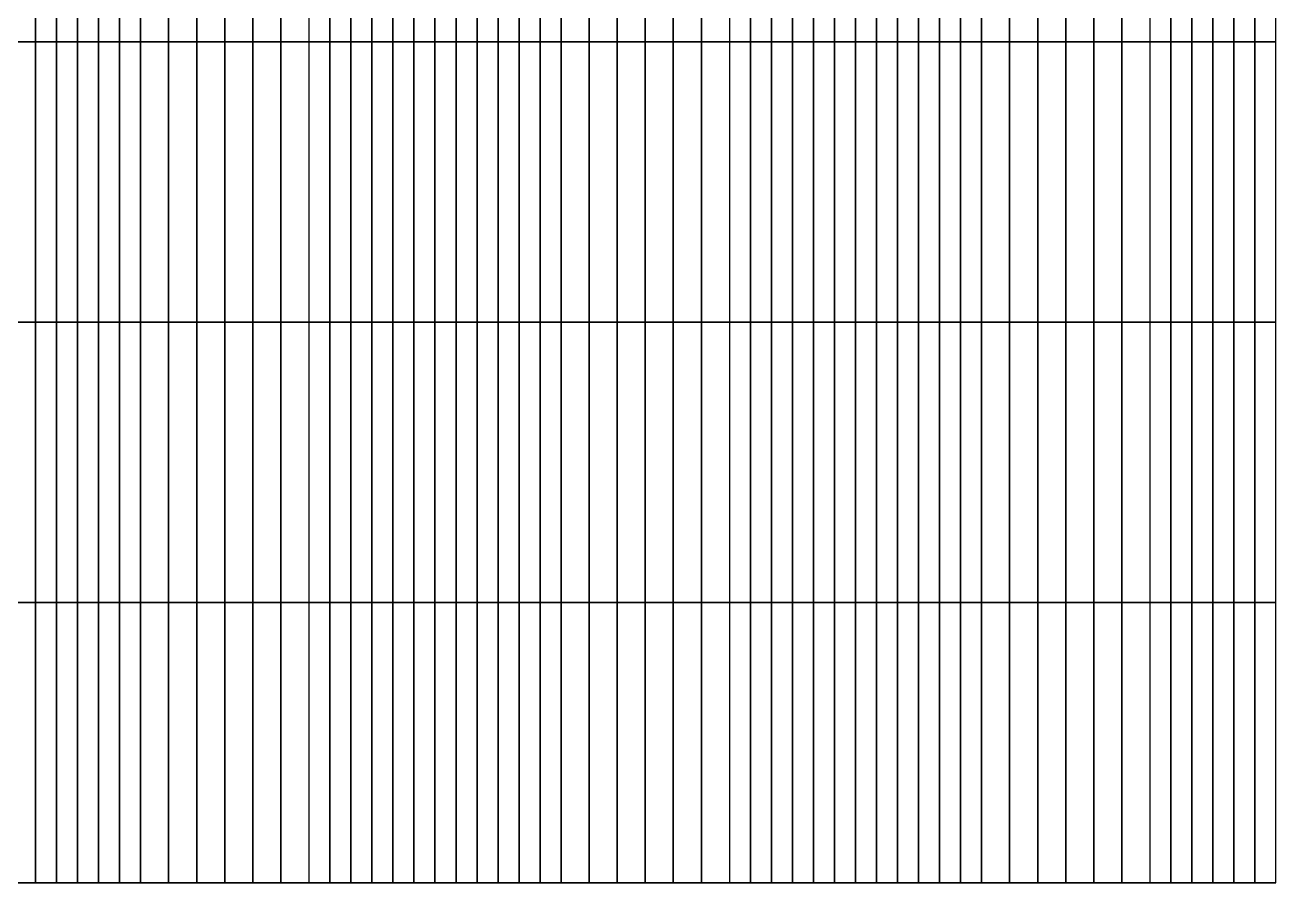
# Model space of a CAD drawing. Header units: inches. Extents: x 0 to 25, y 0 to 20.
# Drawn here: x 10.13 to 25, y 0 to 10.2 of the extents above; entities that cross this region are included whole.
import ezdxf

# ---------------------------------------------------------------- set-up
doc = ezdxf.new("R2010")
doc.units = ezdxf.units.IN
doc.header["$MEASUREMENT"] = 0
for name, color, linetype in [('Beam', 2, 'Continuous'), ('Col', 3, 'Continuous'), ('Dia', 5, 'Continuous'), ('plate', 1, 'Continuous')]:
    doc.layers.add(name, color=color, linetype=linetype)

msp = doc.modelspace()

# ---------------------------------------------------------------- linework, layer by layer
at = {"layer": 'Beam', "extrusion": (1e-16, 1, 4e-16)}
for p, q in [((15, 20, 12), (15, 0, 12)), ((20, 20, 12), (20, 0, 12))]:
    msp.add_line(p, q, dxfattribs=at)
at = {"layer": 'Beam', "extrusion": (1, -6e-16, 4e-16)}
msp.add_line((25, 0, 12), (25, 20, 12), dxfattribs=at)
at = {"layer": 'Col', "extrusion": (4e-16, 1, 7e-16)}
for p, q in [((15, 0, 12), (15, 0, 6)), ((20, 0, 12), (20, 0, 6)), ((25, 0, 6), (25, 0, 12))]:
    msp.add_line(p, q, dxfattribs=at)
at = {"layer": 'Dia'}
for points in [[(10, 0, 12), (10.833, 0, 12), (11.026, 0, 12.169), (10.25, 0, 12.169)], [(10.25, 0, 12.169), (11.026, 0, 12.169), (11.187, 0, 12.337), (10.5, 0, 12.337)], [(10.5, 0, 12.337), (11.187, 0, 12.337), (11.333, 0, 12.506), (10.75, 0, 12.506)], [(10.75, 0, 12.506), (11.333, 0, 12.506), (11.479, 0, 12.675), (11, 0, 12.675)], [(10.833, 0, 12), (11.667, 0, 12), (11.771, 0, 12.169), (11.026, 0, 12.169)], [(11, 0, 12.675), (11.479, 0, 12.675), (11.641, 0, 12.843), (11.25, 0, 12.843)], [(11.026, 0, 12.169), (11.771, 0, 12.169), (11.85, 0, 12.337), (11.187, 0, 12.337)], [(11.187, 0, 12.337), (11.85, 0, 12.337), (11.917, 0, 12.506), (11.333, 0, 12.506)], [(11.25, 0, 12.843), (11.641, 0, 12.843), (11.833, 0, 13.012), (11.5, 0, 13.012)], [(11.333, 0, 12.506), (11.917, 0, 12.506), (11.984, 0, 12.675), (11.479, 0, 12.675)], [(11.479, 0, 12.675), (11.984, 0, 12.675), (12.063, 0, 12.843), (11.641, 0, 12.843)], [(11.641, 0, 12.843), (12.063, 0, 12.843), (12.167, 0, 13.012), (11.833, 0, 13.012)], [(11.667, 0, 12), (12.5, 0, 12), (12.5, 0, 12.169), (11.771, 0, 12.169)], [(11.771, 0, 12.169), (12.5, 0, 12.169), (12.5, 0, 12.337), (11.85, 0, 12.337)], [(11.85, 0, 12.337), (12.5, 0, 12.337), (12.5, 0, 12.506), (11.917, 0, 12.506)], [(11.917, 0, 12.506), (12.5, 0, 12.506), (12.5, 0, 12.675), (11.984, 0, 12.675)], [(11.984, 0, 12.675), (12.5, 0, 12.675), (12.5, 0, 12.843), (12.063, 0, 12.843)], [(12.063, 0, 12.843), (12.5, 0, 12.843), (12.5, 0, 13.012), (12.167, 0, 13.012)], [(12.5, 0, 12.506), (13.083, 0, 12.506), (13.016, 0, 12.675), (12.5, 0, 12.675)], [(12.5, 0, 12.675), (13.016, 0, 12.675), (12.937, 0, 12.843), (12.5, 0, 12.843)], [(12.5, 0, 12.843), (12.937, 0, 12.843), (12.833, 0, 13.012), (12.5, 0, 13.012)], [(12.937, 0, 12.843), (13.359, 0, 12.843), (13.167, 0, 13.012), (12.833, 0, 13.012)], [(13.016, 0, 12.675), (13.521, 0, 12.675), (13.359, 0, 12.843), (12.937, 0, 12.843)], [(13.083, 0, 12.506), (13.667, 0, 12.506), (13.521, 0, 12.675), (13.016, 0, 12.675)], [(13.359, 0, 12.843), (13.75, 0, 12.843), (13.5, 0, 13.012), (13.167, 0, 13.012)], [(13.521, 0, 12.675), (14, 0, 12.675), (13.75, 0, 12.843), (13.359, 0, 12.843)], [(13.667, 0, 12.506), (14.25, 0, 12.506), (14, 0, 12.675), (13.521, 0, 12.675)], [(13.813, 0, 12.337), (14.5, 0, 12.337), (14.25, 0, 12.506), (13.667, 0, 12.506)], [(15, 0, 12), (15.833, 0, 12), (16.026, 0, 12.169), (15.25, 0, 12.169)], [(15.25, 0, 12.169), (16.026, 0, 12.169), (16.187, 0, 12.337), (15.5, 0, 12.337)], [(15.5, 0, 12.337), (16.187, 0, 12.337), (16.333, 0, 12.506), (15.75, 0, 12.506)], [(15.75, 0, 12.506), (16.333, 0, 12.506), (16.479, 0, 12.675), (16, 0, 12.675)], [(15.833, 0, 12), (16.667, 0, 12), (16.771, 0, 12.169), (16.026, 0, 12.169)], [(16, 0, 12.675), (16.479, 0, 12.675), (16.641, 0, 12.843), (16.25, 0, 12.843)], [(16.026, 0, 12.169), (16.771, 0, 12.169), (16.85, 0, 12.337), (16.187, 0, 12.337)], [(16.187, 0, 12.337), (16.85, 0, 12.337), (16.917, 0, 12.506), (16.333, 0, 12.506)], [(16.25, 0, 12.843), (16.641, 0, 12.843), (16.833, 0, 13.012), (16.5, 0, 13.012)], [(16.333, 0, 12.506), (16.917, 0, 12.506), (16.984, 0, 12.675), (16.479, 0, 12.675)], [(16.479, 0, 12.675), (16.984, 0, 12.675), (17.063, 0, 12.843), (16.641, 0, 12.843)], [(16.641, 0, 12.843), (17.063, 0, 12.843), (17.167, 0, 13.012), (16.833, 0, 13.012)], [(16.667, 0, 12), (17.5, 0, 12), (17.5, 0, 12.169), (16.771, 0, 12.169)], [(16.771, 0, 12.169), (17.5, 0, 12.169), (17.5, 0, 12.337), (16.85, 0, 12.337)], [(16.85, 0, 12.337), (17.5, 0, 12.337), (17.5, 0, 12.506), (16.917, 0, 12.506)], [(16.917, 0, 12.506), (17.5, 0, 12.506), (17.5, 0, 12.675), (16.984, 0, 12.675)], [(16.984, 0, 12.675), (17.5, 0, 12.675), (17.5, 0, 12.843), (17.063, 0, 12.843)], [(17.063, 0, 12.843), (17.5, 0, 12.843), (17.5, 0, 13.012), (17.167, 0, 13.012)], [(17.5, 0, 12.506), (18.083, 0, 12.506), (18.016, 0, 12.675), (17.5, 0, 12.675)], [(17.5, 0, 12.675), (18.016, 0, 12.675), (17.937, 0, 12.843), (17.5, 0, 12.843)], [(17.5, 0, 12.843), (17.937, 0, 12.843), (17.833, 0, 13.012), (17.5, 0, 13.012)], [(17.937, 0, 12.843), (18.359, 0, 12.843), (18.167, 0, 13.012), (17.833, 0, 13.012)], [(18.016, 0, 12.675), (18.521, 0, 12.675), (18.359, 0, 12.843), (17.937, 0, 12.843)], [(18.083, 0, 12.506), (18.667, 0, 12.506), (18.521, 0, 12.675), (18.016, 0, 12.675)], [(18.359, 0, 12.843), (18.75, 0, 12.843), (18.5, 0, 13.012), (18.167, 0, 13.012)], [(18.521, 0, 12.675), (19, 0, 12.675), (18.75, 0, 12.843), (18.359, 0, 12.843)], [(18.667, 0, 12.506), (19.25, 0, 12.506), (19, 0, 12.675), (18.521, 0, 12.675)], [(18.813, 0, 12.337), (19.5, 0, 12.337), (19.25, 0, 12.506), (18.667, 0, 12.506)], [(20.75, 0, 12.506), (21.333, 0, 12.506), (21.479, 0, 12.675), (21, 0, 12.675)], [(21, 0, 12.675), (21.479, 0, 12.675), (21.641, 0, 12.843), (21.25, 0, 12.843)], [(21.25, 0, 12.843), (21.641, 0, 12.843), (21.833, 0, 13.012), (21.5, 0, 13.012)], [(21.333, 0, 12.506), (21.917, 0, 12.506), (21.984, 0, 12.675), (21.479, 0, 12.675)], [(21.479, 0, 12.675), (21.984, 0, 12.675), (22.063, 0, 12.843), (21.641, 0, 12.843)], [(21.641, 0, 12.843), (22.063, 0, 12.843), (22.167, 0, 13.012), (21.833, 0, 13.012)], [(21.917, 0, 12.506), (22.5, 0, 12.506), (22.5, 0, 12.675), (21.984, 0, 12.675)], [(21.984, 0, 12.675), (22.5, 0, 12.675), (22.5, 0, 12.843), (22.063, 0, 12.843)], [(22.063, 0, 12.843), (22.5, 0, 12.843), (22.5, 0, 13.012), (22.167, 0, 13.012)], [(22.5, 0, 12.506), (23.083, 0, 12.506), (23.016, 0, 12.675), (22.5, 0, 12.675)], [(22.5, 0, 12.675), (23.016, 0, 12.675), (22.937, 0, 12.843), (22.5, 0, 12.843)], [(22.5, 0, 12.843), (22.937, 0, 12.843), (22.833, 0, 13.012), (22.5, 0, 13.012)], [(22.937, 0, 12.843), (23.359, 0, 12.843), (23.167, 0, 13.012), (22.833, 0, 13.012)], [(23.016, 0, 12.675), (23.521, 0, 12.675), (23.359, 0, 12.843), (22.937, 0, 12.843)], [(23.083, 0, 12.506), (23.667, 0, 12.506), (23.521, 0, 12.675), (23.016, 0, 12.675)], [(23.359, 0, 12.843), (23.75, 0, 12.843), (23.5, 0, 13.012), (23.167, 0, 13.012)], [(23.521, 0, 12.675), (24, 0, 12.675), (23.75, 0, 12.843), (23.359, 0, 12.843)], [(23.667, 0, 12.506), (24.25, 0, 12.506), (24, 0, 12.675), (23.521, 0, 12.675)], [(23.813, 0, 12.337), (24.5, 0, 12.337), (24.25, 0, 12.506), (23.667, 0, 12.506)], [(12.5, 0, 12), (13.333, 0, 12), (13.229, 0, 12.169), (12.5, 0, 12.169)], [(12.5, 0, 12.169), (13.229, 0, 12.169), (13.15, 0, 12.337), (12.5, 0, 12.337)], [(12.5, 0, 12.337), (13.15, 0, 12.337), (13.083, 0, 12.506), (12.5, 0, 12.506)], [(13.15, 0, 12.337), (13.813, 0, 12.337), (13.667, 0, 12.506), (13.083, 0, 12.506)], [(13.229, 0, 12.169), (13.974, 0, 12.169), (13.813, 0, 12.337), (13.15, 0, 12.337)], [(13.333, 0, 12), (14.167, 0, 12), (13.974, 0, 12.169), (13.229, 0, 12.169)], [(13.974, 0, 12.169), (14.75, 0, 12.169), (14.5, 0, 12.337), (13.813, 0, 12.337)], [(14.167, 0, 12), (15, 0, 12), (14.75, 0, 12.169), (13.974, 0, 12.169)], [(17.5, 0, 12), (18.333, 0, 12), (18.229, 0, 12.169), (17.5, 0, 12.169)], [(17.5, 0, 12.169), (18.229, 0, 12.169), (18.15, 0, 12.337), (17.5, 0, 12.337)], [(17.5, 0, 12.337), (18.15, 0, 12.337), (18.083, 0, 12.506), (17.5, 0, 12.506)], [(18.15, 0, 12.337), (18.813, 0, 12.337), (18.667, 0, 12.506), (18.083, 0, 12.506)], [(18.229, 0, 12.169), (18.974, 0, 12.169), (18.813, 0, 12.337), (18.15, 0, 12.337)], [(18.333, 0, 12), (19.167, 0, 12), (18.974, 0, 12.169), (18.229, 0, 12.169)], [(18.974, 0, 12.169), (19.75, 0, 12.169), (19.5, 0, 12.337), (18.813, 0, 12.337)], [(19.167, 0, 12), (20, 0, 12), (19.75, 0, 12.169), (18.974, 0, 12.169)], [(20, 0, 12), (20.833, 0, 12), (21.026, 0, 12.169), (20.25, 0, 12.169)], [(20.25, 0, 12.169), (21.026, 0, 12.169), (21.187, 0, 12.337), (20.5, 0, 12.337)], [(20.5, 0, 12.337), (21.187, 0, 12.337), (21.333, 0, 12.506), (20.75, 0, 12.506)], [(20.833, 0, 12), (21.667, 0, 12), (21.771, 0, 12.169), (21.026, 0, 12.169)], [(21.026, 0, 12.169), (21.771, 0, 12.169), (21.85, 0, 12.337), (21.187, 0, 12.337)], [(21.187, 0, 12.337), (21.85, 0, 12.337), (21.917, 0, 12.506), (21.333, 0, 12.506)], [(21.667, 0, 12), (22.5, 0, 12), (22.5, 0, 12.169), (21.771, 0, 12.169)], [(21.771, 0, 12.169), (22.5, 0, 12.169), (22.5, 0, 12.337), (21.85, 0, 12.337)], [(21.85, 0, 12.337), (22.5, 0, 12.337), (22.5, 0, 12.506), (21.917, 0, 12.506)], [(22.5, 0, 12), (23.333, 0, 12), (23.229, 0, 12.169), (22.5, 0, 12.169)], [(22.5, 0, 12.169), (23.229, 0, 12.169), (23.15, 0, 12.337), (22.5, 0, 12.337)], [(22.5, 0, 12.337), (23.15, 0, 12.337), (23.083, 0, 12.506), (22.5, 0, 12.506)], [(23.15, 0, 12.337), (23.813, 0, 12.337), (23.667, 0, 12.506), (23.083, 0, 12.506)], [(23.229, 0, 12.169), (23.974, 0, 12.169), (23.813, 0, 12.337), (23.15, 0, 12.337)], [(23.333, 0, 12), (24.167, 0, 12), (23.974, 0, 12.169), (23.229, 0, 12.169)], [(23.974, 0, 12.169), (24.75, 0, 12.169), (24.5, 0, 12.337), (23.813, 0, 12.337)], [(24.167, 0, 12), (25, 0, 12), (24.75, 0, 12.169), (23.974, 0, 12.169)]]:
    msp.add_3dface(points, dxfattribs=at)
at = {"layer": 'plate'}
for points in [[(10.25, 13.333, 12.169), (10.25, 10, 12.169), (10, 10, 12), (10, 13.333, 12)], [(10.5, 13.333, 12.337), (10.5, 10, 12.337), (10.25, 10, 12.169), (10.25, 13.333, 12.169)], [(10.75, 13.333, 12.506), (10.75, 10, 12.506), (10.5, 10, 12.337), (10.5, 13.333, 12.337)], [(11, 13.333, 12.675), (11, 10, 12.675), (10.75, 10, 12.506), (10.75, 13.333, 12.506)], [(11.25, 13.333, 12.843), (11.25, 10, 12.843), (11, 10, 12.675), (11, 13.333, 12.675)], [(11.5, 13.333, 13.012), (11.5, 10, 13.012), (11.25, 10, 12.843), (11.25, 13.333, 12.843)], [(11.833, 13.333, 13.012), (11.833, 10, 13.012), (11.5, 10, 13.012), (11.5, 13.333, 13.012)], [(12.167, 13.333, 13.012), (12.167, 10, 13.012), (11.833, 10, 13.012), (11.833, 13.333, 13.012)], [(12.5, 13.333, 13.012), (12.5, 10, 13.012), (12.167, 10, 13.012), (12.167, 13.333, 13.012)], [(12.833, 13.333, 13.012), (12.833, 10, 13.012), (12.5, 10, 13.012), (12.5, 13.333, 13.012)], [(13.167, 13.333, 13.012), (13.167, 10, 13.012), (12.833, 10, 13.012), (12.833, 13.333, 13.012)], [(13.5, 13.333, 13.012), (13.5, 10, 13.012), (13.167, 10, 13.012), (13.167, 13.333, 13.012)], [(13.5, 13.333, 13.012), (13.5, 10, 13.012), (13.75, 10, 12.843), (13.75, 13.333, 12.843)], [(13.75, 13.333, 12.843), (13.75, 10, 12.843), (14, 10, 12.675), (14, 13.333, 12.675)], [(14, 13.333, 12.675), (14, 10, 12.675), (14.25, 10, 12.506), (14.25, 13.333, 12.506)], [(14.25, 13.333, 12.506), (14.25, 10, 12.506), (14.5, 10, 12.337), (14.5, 13.333, 12.337)], [(14.5, 13.333, 12.337), (14.5, 10, 12.337), (14.75, 10, 12.169), (14.75, 13.333, 12.169)], [(14.75, 13.333, 12.169), (14.75, 10, 12.169), (15, 10, 12), (15, 13.333, 12)], [(15.25, 13.333, 12.169), (15.25, 10, 12.169), (15, 10, 12), (15, 13.333, 12)], [(15.5, 13.333, 12.337), (15.5, 10, 12.337), (15.25, 10, 12.169), (15.25, 13.333, 12.169)], [(15.75, 13.333, 12.506), (15.75, 10, 12.506), (15.5, 10, 12.337), (15.5, 13.333, 12.337)], [(16, 13.333, 12.675), (16, 10, 12.675), (15.75, 10, 12.506), (15.75, 13.333, 12.506)], [(16.25, 13.333, 12.843), (16.25, 10, 12.843), (16, 10, 12.675), (16, 13.333, 12.675)], [(16.5, 13.333, 13.012), (16.5, 10, 13.012), (16.25, 10, 12.843), (16.25, 13.333, 12.843)], [(16.833, 13.333, 13.012), (16.833, 10, 13.012), (16.5, 10, 13.012), (16.5, 13.333, 13.012)], [(17.167, 13.333, 13.012), (17.167, 10, 13.012), (16.833, 10, 13.012), (16.833, 13.333, 13.012)], [(17.5, 13.333, 13.012), (17.5, 10, 13.012), (17.167, 10, 13.012), (17.167, 13.333, 13.012)], [(17.833, 13.333, 13.012), (17.833, 10, 13.012), (17.5, 10, 13.012), (17.5, 13.333, 13.012)], [(18.167, 13.333, 13.012), (18.167, 10, 13.012), (17.833, 10, 13.012), (17.833, 13.333, 13.012)], [(18.5, 13.333, 13.012), (18.5, 10, 13.012), (18.167, 10, 13.012), (18.167, 13.333, 13.012)], [(18.5, 13.333, 13.012), (18.5, 10, 13.012), (18.75, 10, 12.843), (18.75, 13.333, 12.843)], [(18.75, 13.333, 12.843), (18.75, 10, 12.843), (19, 10, 12.675), (19, 13.333, 12.675)], [(19, 13.333, 12.675), (19, 10, 12.675), (19.25, 10, 12.506), (19.25, 13.333, 12.506)], [(19.25, 13.333, 12.506), (19.25, 10, 12.506), (19.5, 10, 12.337), (19.5, 13.333, 12.337)], [(19.5, 13.333, 12.337), (19.5, 10, 12.337), (19.75, 10, 12.169), (19.75, 13.333, 12.169)], [(19.75, 13.333, 12.169), (19.75, 10, 12.169), (20, 10, 12), (20, 13.333, 12)], [(20.25, 13.333, 12.169), (20.25, 10, 12.169), (20, 10, 12), (20, 13.333, 12)], [(20.5, 13.333, 12.337), (20.5, 10, 12.337), (20.25, 10, 12.169), (20.25, 13.333, 12.169)], [(20.75, 13.333, 12.506), (20.75, 10, 12.506), (20.5, 10, 12.337), (20.5, 13.333, 12.337)], [(21, 13.333, 12.675), (21, 10, 12.675), (20.75, 10, 12.506), (20.75, 13.333, 12.506)], [(21.25, 13.333, 12.843), (21.25, 10, 12.843), (21, 10, 12.675), (21, 13.333, 12.675)], [(21.5, 13.333, 13.012), (21.5, 10, 13.012), (21.25, 10, 12.843), (21.25, 13.333, 12.843)], [(21.833, 13.333, 13.012), (21.833, 10, 13.012), (21.5, 10, 13.012), (21.5, 13.333, 13.012)], [(22.167, 13.333, 13.012), (22.167, 10, 13.012), (21.833, 10, 13.012), (21.833, 13.333, 13.012)], [(22.5, 13.333, 13.012), (22.5, 10, 13.012), (22.167, 10, 13.012), (22.167, 13.333, 13.012)], [(22.833, 13.333, 13.012), (22.833, 10, 13.012), (22.5, 10, 13.012), (22.5, 13.333, 13.012)], [(23.167, 13.333, 13.012), (23.167, 10, 13.012), (22.833, 10, 13.012), (22.833, 13.333, 13.012)], [(23.5, 13.333, 13.012), (23.5, 10, 13.012), (23.167, 10, 13.012), (23.167, 13.333, 13.012)], [(23.5, 13.333, 13.012), (23.5, 10, 13.012), (23.75, 10, 12.843), (23.75, 13.333, 12.843)], [(23.75, 13.333, 12.843), (23.75, 10, 12.843), (24, 10, 12.675), (24, 13.333, 12.675)], [(24, 13.333, 12.675), (24, 10, 12.675), (24.25, 10, 12.506), (24.25, 13.333, 12.506)], [(24.25, 13.333, 12.506), (24.25, 10, 12.506), (24.5, 10, 12.337), (24.5, 13.333, 12.337)], [(24.5, 13.333, 12.337), (24.5, 10, 12.337), (24.75, 10, 12.169), (24.75, 13.333, 12.169)], [(24.75, 13.333, 12.169), (24.75, 10, 12.169), (25, 10, 12), (25, 13.333, 12)], [(10.25, 10, 12.169), (10.25, 6.667, 12.169), (10, 6.667, 12), (10, 10, 12)], [(10.5, 10, 12.337), (10.5, 6.667, 12.337), (10.25, 6.667, 12.169), (10.25, 10, 12.169)], [(10.75, 10, 12.506), (10.75, 6.667, 12.506), (10.5, 6.667, 12.337), (10.5, 10, 12.337)], [(11, 10, 12.675), (11, 6.667, 12.675), (10.75, 6.667, 12.506), (10.75, 10, 12.506)], [(11.25, 10, 12.843), (11.25, 6.667, 12.843), (11, 6.667, 12.675), (11, 10, 12.675)], [(11.5, 10, 13.012), (11.5, 6.667, 13.012), (11.25, 6.667, 12.843), (11.25, 10, 12.843)], [(11.833, 10, 13.012), (11.833, 6.667, 13.012), (11.5, 6.667, 13.012), (11.5, 10, 13.012)], [(12.167, 10, 13.012), (12.167, 6.667, 13.012), (11.833, 6.667, 13.012), (11.833, 10, 13.012)], [(12.5, 10, 13.012), (12.5, 6.667, 13.012), (12.167, 6.667, 13.012), (12.167, 10, 13.012)], [(12.833, 10, 13.012), (12.833, 6.667, 13.012), (12.5, 6.667, 13.012), (12.5, 10, 13.012)], [(13.167, 10, 13.012), (13.167, 6.667, 13.012), (12.833, 6.667, 13.012), (12.833, 10, 13.012)], [(13.5, 10, 13.012), (13.5, 6.667, 13.012), (13.167, 6.667, 13.012), (13.167, 10, 13.012)], [(13.5, 10, 13.012), (13.5, 6.667, 13.012), (13.75, 6.667, 12.843), (13.75, 10, 12.843)], [(13.75, 10, 12.843), (13.75, 6.667, 12.843), (14, 6.667, 12.675), (14, 10, 12.675)], [(14, 10, 12.675), (14, 6.667, 12.675), (14.25, 6.667, 12.506), (14.25, 10, 12.506)], [(14.25, 10, 12.506), (14.25, 6.667, 12.506), (14.5, 6.667, 12.337), (14.5, 10, 12.337)], [(14.5, 10, 12.337), (14.5, 6.667, 12.337), (14.75, 6.667, 12.169), (14.75, 10, 12.169)], [(14.75, 10, 12.169), (14.75, 6.667, 12.169), (15, 6.667, 12), (15, 10, 12)], [(15.25, 10, 12.169), (15.25, 6.667, 12.169), (15, 6.667, 12), (15, 10, 12)], [(15.5, 10, 12.337), (15.5, 6.667, 12.337), (15.25, 6.667, 12.169), (15.25, 10, 12.169)], [(15.75, 10, 12.506), (15.75, 6.667, 12.506), (15.5, 6.667, 12.337), (15.5, 10, 12.337)], [(16, 10, 12.675), (16, 6.667, 12.675), (15.75, 6.667, 12.506), (15.75, 10, 12.506)], [(16.25, 10, 12.843), (16.25, 6.667, 12.843), (16, 6.667, 12.675), (16, 10, 12.675)], [(16.5, 10, 13.012), (16.5, 6.667, 13.012), (16.25, 6.667, 12.843), (16.25, 10, 12.843)], [(16.833, 10, 13.012), (16.833, 6.667, 13.012), (16.5, 6.667, 13.012), (16.5, 10, 13.012)], [(17.167, 10, 13.012), (17.167, 6.667, 13.012), (16.833, 6.667, 13.012), (16.833, 10, 13.012)], [(17.5, 10, 13.012), (17.5, 6.667, 13.012), (17.167, 6.667, 13.012), (17.167, 10, 13.012)], [(17.833, 10, 13.012), (17.833, 6.667, 13.012), (17.5, 6.667, 13.012), (17.5, 10, 13.012)], [(18.167, 10, 13.012), (18.167, 6.667, 13.012), (17.833, 6.667, 13.012), (17.833, 10, 13.012)], [(18.5, 10, 13.012), (18.5, 6.667, 13.012), (18.167, 6.667, 13.012), (18.167, 10, 13.012)], [(18.5, 10, 13.012), (18.5, 6.667, 13.012), (18.75, 6.667, 12.843), (18.75, 10, 12.843)], [(18.75, 10, 12.843), (18.75, 6.667, 12.843), (19, 6.667, 12.675), (19, 10, 12.675)], [(19, 10, 12.675), (19, 6.667, 12.675), (19.25, 6.667, 12.506), (19.25, 10, 12.506)], [(19.25, 10, 12.506), (19.25, 6.667, 12.506), (19.5, 6.667, 12.337), (19.5, 10, 12.337)], [(19.5, 10, 12.337), (19.5, 6.667, 12.337), (19.75, 6.667, 12.169), (19.75, 10, 12.169)], [(19.75, 10, 12.169), (19.75, 6.667, 12.169), (20, 6.667, 12), (20, 10, 12)], [(20.25, 10, 12.169), (20.25, 6.667, 12.169), (20, 6.667, 12), (20, 10, 12)], [(20.5, 10, 12.337), (20.5, 6.667, 12.337), (20.25, 6.667, 12.169), (20.25, 10, 12.169)], [(20.75, 10, 12.506), (20.75, 6.667, 12.506), (20.5, 6.667, 12.337), (20.5, 10, 12.337)], [(21, 10, 12.675), (21, 6.667, 12.675), (20.75, 6.667, 12.506), (20.75, 10, 12.506)], [(21.25, 10, 12.843), (21.25, 6.667, 12.843), (21, 6.667, 12.675), (21, 10, 12.675)], [(21.5, 10, 13.012), (21.5, 6.667, 13.012), (21.25, 6.667, 12.843), (21.25, 10, 12.843)], [(21.833, 10, 13.012), (21.833, 6.667, 13.012), (21.5, 6.667, 13.012), (21.5, 10, 13.012)], [(22.167, 10, 13.012), (22.167, 6.667, 13.012), (21.833, 6.667, 13.012), (21.833, 10, 13.012)], [(22.5, 10, 13.012), (22.5, 6.667, 13.012), (22.167, 6.667, 13.012), (22.167, 10, 13.012)], [(22.833, 10, 13.012), (22.833, 6.667, 13.012), (22.5, 6.667, 13.012), (22.5, 10, 13.012)], [(23.167, 10, 13.012), (23.167, 6.667, 13.012), (22.833, 6.667, 13.012), (22.833, 10, 13.012)], [(23.5, 10, 13.012), (23.5, 6.667, 13.012), (23.167, 6.667, 13.012), (23.167, 10, 13.012)], [(23.5, 10, 13.012), (23.5, 6.667, 13.012), (23.75, 6.667, 12.843), (23.75, 10, 12.843)], [(23.75, 10, 12.843), (23.75, 6.667, 12.843), (24, 6.667, 12.675), (24, 10, 12.675)], [(24, 10, 12.675), (24, 6.667, 12.675), (24.25, 6.667, 12.506), (24.25, 10, 12.506)], [(24.25, 10, 12.506), (24.25, 6.667, 12.506), (24.5, 6.667, 12.337), (24.5, 10, 12.337)], [(24.5, 10, 12.337), (24.5, 6.667, 12.337), (24.75, 6.667, 12.169), (24.75, 10, 12.169)], [(24.75, 10, 12.169), (24.75, 6.667, 12.169), (25, 6.667, 12), (25, 10, 12)], [(10.25, 6.667, 12.169), (10.25, 3.333, 12.169), (10, 3.333, 12), (10, 6.667, 12)], [(10.5, 6.667, 12.337), (10.5, 3.333, 12.337), (10.25, 3.333, 12.169), (10.25, 6.667, 12.169)], [(10.75, 6.667, 12.506), (10.75, 3.333, 12.506), (10.5, 3.333, 12.337), (10.5, 6.667, 12.337)], [(11, 6.667, 12.675), (11, 3.333, 12.675), (10.75, 3.333, 12.506), (10.75, 6.667, 12.506)], [(11.25, 6.667, 12.843), (11.25, 3.333, 12.843), (11, 3.333, 12.675), (11, 6.667, 12.675)], [(11.5, 6.667, 13.012), (11.5, 3.333, 13.012), (11.25, 3.333, 12.843), (11.25, 6.667, 12.843)], [(11.833, 6.667, 13.012), (11.833, 3.333, 13.012), (11.5, 3.333, 13.012), (11.5, 6.667, 13.012)], [(12.167, 6.667, 13.012), (12.167, 3.333, 13.012), (11.833, 3.333, 13.012), (11.833, 6.667, 13.012)], [(12.5, 6.667, 13.012), (12.5, 3.333, 13.012), (12.167, 3.333, 13.012), (12.167, 6.667, 13.012)], [(12.833, 6.667, 13.012), (12.833, 3.333, 13.012), (12.5, 3.333, 13.012), (12.5, 6.667, 13.012)], [(13.167, 6.667, 13.012), (13.167, 3.333, 13.012), (12.833, 3.333, 13.012), (12.833, 6.667, 13.012)], [(13.5, 6.667, 13.012), (13.5, 3.333, 13.012), (13.167, 3.333, 13.012), (13.167, 6.667, 13.012)], [(13.5, 6.667, 13.012), (13.5, 3.333, 13.012), (13.75, 3.333, 12.843), (13.75, 6.667, 12.843)], [(13.75, 6.667, 12.843), (13.75, 3.333, 12.843), (14, 3.333, 12.675), (14, 6.667, 12.675)], [(14, 6.667, 12.675), (14, 3.333, 12.675), (14.25, 3.333, 12.506), (14.25, 6.667, 12.506)], [(14.25, 6.667, 12.506), (14.25, 3.333, 12.506), (14.5, 3.333, 12.337), (14.5, 6.667, 12.337)], [(14.5, 6.667, 12.337), (14.5, 3.333, 12.337), (14.75, 3.333, 12.169), (14.75, 6.667, 12.169)], [(14.75, 6.667, 12.169), (14.75, 3.333, 12.169), (15, 3.333, 12), (15, 6.667, 12)], [(15.25, 6.667, 12.169), (15.25, 3.333, 12.169), (15, 3.333, 12), (15, 6.667, 12)], [(15.5, 6.667, 12.337), (15.5, 3.333, 12.337), (15.25, 3.333, 12.169), (15.25, 6.667, 12.169)], [(15.75, 6.667, 12.506), (15.75, 3.333, 12.506), (15.5, 3.333, 12.337), (15.5, 6.667, 12.337)], [(16, 6.667, 12.675), (16, 3.333, 12.675), (15.75, 3.333, 12.506), (15.75, 6.667, 12.506)], [(16.25, 6.667, 12.843), (16.25, 3.333, 12.843), (16, 3.333, 12.675), (16, 6.667, 12.675)], [(16.5, 6.667, 13.012), (16.5, 3.333, 13.012), (16.25, 3.333, 12.843), (16.25, 6.667, 12.843)], [(16.833, 6.667, 13.012), (16.833, 3.333, 13.012), (16.5, 3.333, 13.012), (16.5, 6.667, 13.012)], [(17.167, 6.667, 13.012), (17.167, 3.333, 13.012), (16.833, 3.333, 13.012), (16.833, 6.667, 13.012)], [(17.5, 6.667, 13.012), (17.5, 3.333, 13.012), (17.167, 3.333, 13.012), (17.167, 6.667, 13.012)], [(17.833, 6.667, 13.012), (17.833, 3.333, 13.012), (17.5, 3.333, 13.012), (17.5, 6.667, 13.012)], [(18.167, 6.667, 13.012), (18.167, 3.333, 13.012), (17.833, 3.333, 13.012), (17.833, 6.667, 13.012)], [(18.5, 6.667, 13.012), (18.5, 3.333, 13.012), (18.167, 3.333, 13.012), (18.167, 6.667, 13.012)], [(18.5, 6.667, 13.012), (18.5, 3.333, 13.012), (18.75, 3.333, 12.843), (18.75, 6.667, 12.843)], [(18.75, 6.667, 12.843), (18.75, 3.333, 12.843), (19, 3.333, 12.675), (19, 6.667, 12.675)], [(19, 6.667, 12.675), (19, 3.333, 12.675), (19.25, 3.333, 12.506), (19.25, 6.667, 12.506)], [(19.25, 6.667, 12.506), (19.25, 3.333, 12.506), (19.5, 3.333, 12.337), (19.5, 6.667, 12.337)], [(19.5, 6.667, 12.337), (19.5, 3.333, 12.337), (19.75, 3.333, 12.169), (19.75, 6.667, 12.169)], [(19.75, 6.667, 12.169), (19.75, 3.333, 12.169), (20, 3.333, 12), (20, 6.667, 12)], [(20.25, 6.667, 12.169), (20.25, 3.333, 12.169), (20, 3.333, 12), (20, 6.667, 12)], [(20.5, 6.667, 12.337), (20.5, 3.333, 12.337), (20.25, 3.333, 12.169), (20.25, 6.667, 12.169)], [(20.75, 6.667, 12.506), (20.75, 3.333, 12.506), (20.5, 3.333, 12.337), (20.5, 6.667, 12.337)], [(21, 6.667, 12.675), (21, 3.333, 12.675), (20.75, 3.333, 12.506), (20.75, 6.667, 12.506)], [(21.25, 6.667, 12.843), (21.25, 3.333, 12.843), (21, 3.333, 12.675), (21, 6.667, 12.675)], [(21.5, 6.667, 13.012), (21.5, 3.333, 13.012), (21.25, 3.333, 12.843), (21.25, 6.667, 12.843)], [(21.833, 6.667, 13.012), (21.833, 3.333, 13.012), (21.5, 3.333, 13.012), (21.5, 6.667, 13.012)], [(22.167, 6.667, 13.012), (22.167, 3.333, 13.012), (21.833, 3.333, 13.012), (21.833, 6.667, 13.012)], [(22.5, 6.667, 13.012), (22.5, 3.333, 13.012), (22.167, 3.333, 13.012), (22.167, 6.667, 13.012)], [(22.833, 6.667, 13.012), (22.833, 3.333, 13.012), (22.5, 3.333, 13.012), (22.5, 6.667, 13.012)], [(23.167, 6.667, 13.012), (23.167, 3.333, 13.012), (22.833, 3.333, 13.012), (22.833, 6.667, 13.012)], [(23.5, 6.667, 13.012), (23.5, 3.333, 13.012), (23.167, 3.333, 13.012), (23.167, 6.667, 13.012)], [(23.5, 6.667, 13.012), (23.5, 3.333, 13.012), (23.75, 3.333, 12.843), (23.75, 6.667, 12.843)], [(23.75, 6.667, 12.843), (23.75, 3.333, 12.843), (24, 3.333, 12.675), (24, 6.667, 12.675)], [(24, 6.667, 12.675), (24, 3.333, 12.675), (24.25, 3.333, 12.506), (24.25, 6.667, 12.506)], [(24.25, 6.667, 12.506), (24.25, 3.333, 12.506), (24.5, 3.333, 12.337), (24.5, 6.667, 12.337)], [(24.5, 6.667, 12.337), (24.5, 3.333, 12.337), (24.75, 3.333, 12.169), (24.75, 6.667, 12.169)], [(24.75, 6.667, 12.169), (24.75, 3.333, 12.169), (25, 3.333, 12), (25, 6.667, 12)], [(10.25, 3.333, 12.169), (10.25, 0, 12.169), (10, 0, 12), (10, 3.333, 12)], [(10.5, 3.333, 12.337), (10.5, 0, 12.337), (10.25, 0, 12.169), (10.25, 3.333, 12.169)], [(10.75, 3.333, 12.506), (10.75, 0, 12.506), (10.5, 0, 12.337), (10.5, 3.333, 12.337)], [(11, 3.333, 12.675), (11, 0, 12.675), (10.75, 0, 12.506), (10.75, 3.333, 12.506)], [(11.25, 3.333, 12.843), (11.25, 0, 12.843), (11, 0, 12.675), (11, 3.333, 12.675)], [(11.5, 3.333, 13.012), (11.5, 0, 13.012), (11.25, 0, 12.843), (11.25, 3.333, 12.843)], [(11.833, 3.333, 13.012), (11.833, 0, 13.012), (11.5, 0, 13.012), (11.5, 3.333, 13.012)], [(12.167, 3.333, 13.012), (12.167, 0, 13.012), (11.833, 0, 13.012), (11.833, 3.333, 13.012)], [(12.5, 3.333, 13.012), (12.5, 0, 13.012), (12.167, 0, 13.012), (12.167, 3.333, 13.012)], [(12.833, 3.333, 13.012), (12.833, 0, 13.012), (12.5, 0, 13.012), (12.5, 3.333, 13.012)], [(13.167, 3.333, 13.012), (13.167, 0, 13.012), (12.833, 0, 13.012), (12.833, 3.333, 13.012)], [(13.5, 3.333, 13.012), (13.5, 0, 13.012), (13.167, 0, 13.012), (13.167, 3.333, 13.012)], [(13.5, 3.333, 13.012), (13.5, 0, 13.012), (13.75, 0, 12.843), (13.75, 3.333, 12.843)], [(13.75, 3.333, 12.843), (13.75, 0, 12.843), (14, 0, 12.675), (14, 3.333, 12.675)], [(14, 3.333, 12.675), (14, 0, 12.675), (14.25, 0, 12.506), (14.25, 3.333, 12.506)], [(14.25, 3.333, 12.506), (14.25, 0, 12.506), (14.5, 0, 12.337), (14.5, 3.333, 12.337)], [(14.5, 3.333, 12.337), (14.5, 0, 12.337), (14.75, 0, 12.169), (14.75, 3.333, 12.169)], [(14.75, 3.333, 12.169), (14.75, 0, 12.169), (15, 0, 12), (15, 3.333, 12)], [(15.25, 3.333, 12.169), (15.25, 0, 12.169), (15, 0, 12), (15, 3.333, 12)], [(15.5, 3.333, 12.337), (15.5, 0, 12.337), (15.25, 0, 12.169), (15.25, 3.333, 12.169)], [(15.75, 3.333, 12.506), (15.75, 0, 12.506), (15.5, 0, 12.337), (15.5, 3.333, 12.337)], [(16, 3.333, 12.675), (16, 0, 12.675), (15.75, 0, 12.506), (15.75, 3.333, 12.506)], [(16.25, 3.333, 12.843), (16.25, 0, 12.843), (16, 0, 12.675), (16, 3.333, 12.675)], [(16.5, 3.333, 13.012), (16.5, 0, 13.012), (16.25, 0, 12.843), (16.25, 3.333, 12.843)], [(16.833, 3.333, 13.012), (16.833, 0, 13.012), (16.5, 0, 13.012), (16.5, 3.333, 13.012)], [(17.167, 3.333, 13.012), (17.167, 0, 13.012), (16.833, 0, 13.012), (16.833, 3.333, 13.012)], [(17.5, 3.333, 13.012), (17.5, 0, 13.012), (17.167, 0, 13.012), (17.167, 3.333, 13.012)], [(17.833, 3.333, 13.012), (17.833, 0, 13.012), (17.5, 0, 13.012), (17.5, 3.333, 13.012)], [(18.167, 3.333, 13.012), (18.167, 0, 13.012), (17.833, 0, 13.012), (17.833, 3.333, 13.012)], [(18.5, 3.333, 13.012), (18.5, 0, 13.012), (18.167, 0, 13.012), (18.167, 3.333, 13.012)], [(18.5, 3.333, 13.012), (18.5, 0, 13.012), (18.75, 0, 12.843), (18.75, 3.333, 12.843)], [(18.75, 3.333, 12.843), (18.75, 0, 12.843), (19, 0, 12.675), (19, 3.333, 12.675)], [(19, 3.333, 12.675), (19, 0, 12.675), (19.25, 0, 12.506), (19.25, 3.333, 12.506)], [(19.25, 3.333, 12.506), (19.25, 0, 12.506), (19.5, 0, 12.337), (19.5, 3.333, 12.337)], [(19.5, 3.333, 12.337), (19.5, 0, 12.337), (19.75, 0, 12.169), (19.75, 3.333, 12.169)], [(19.75, 3.333, 12.169), (19.75, 0, 12.169), (20, 0, 12), (20, 3.333, 12)], [(20.25, 3.333, 12.169), (20.25, 0, 12.169), (20, 0, 12), (20, 3.333, 12)], [(20.5, 3.333, 12.337), (20.5, 0, 12.337), (20.25, 0, 12.169), (20.25, 3.333, 12.169)], [(20.75, 3.333, 12.506), (20.75, 0, 12.506), (20.5, 0, 12.337), (20.5, 3.333, 12.337)], [(21, 3.333, 12.675), (21, 0, 12.675), (20.75, 0, 12.506), (20.75, 3.333, 12.506)], [(21.25, 3.333, 12.843), (21.25, 0, 12.843), (21, 0, 12.675), (21, 3.333, 12.675)], [(21.5, 3.333, 13.012), (21.5, 0, 13.012), (21.25, 0, 12.843), (21.25, 3.333, 12.843)], [(21.833, 3.333, 13.012), (21.833, 0, 13.012), (21.5, 0, 13.012), (21.5, 3.333, 13.012)], [(22.167, 3.333, 13.012), (22.167, 0, 13.012), (21.833, 0, 13.012), (21.833, 3.333, 13.012)], [(22.5, 3.333, 13.012), (22.5, 0, 13.012), (22.167, 0, 13.012), (22.167, 3.333, 13.012)], [(22.833, 3.333, 13.012), (22.833, 0, 13.012), (22.5, 0, 13.012), (22.5, 3.333, 13.012)], [(23.167, 3.333, 13.012), (23.167, 0, 13.012), (22.833, 0, 13.012), (22.833, 3.333, 13.012)], [(23.5, 3.333, 13.012), (23.5, 0, 13.012), (23.167, 0, 13.012), (23.167, 3.333, 13.012)], [(23.5, 3.333, 13.012), (23.5, 0, 13.012), (23.75, 0, 12.843), (23.75, 3.333, 12.843)], [(23.75, 3.333, 12.843), (23.75, 0, 12.843), (24, 0, 12.675), (24, 3.333, 12.675)], [(24, 3.333, 12.675), (24, 0, 12.675), (24.25, 0, 12.506), (24.25, 3.333, 12.506)], [(24.25, 3.333, 12.506), (24.25, 0, 12.506), (24.5, 0, 12.337), (24.5, 3.333, 12.337)], [(24.5, 3.333, 12.337), (24.5, 0, 12.337), (24.75, 0, 12.169), (24.75, 3.333, 12.169)], [(24.75, 3.333, 12.169), (24.75, 0, 12.169), (25, 0, 12), (25, 3.333, 12)]]:
    msp.add_3dface(points, dxfattribs=at)

doc.saveas('drawing.dxf')
